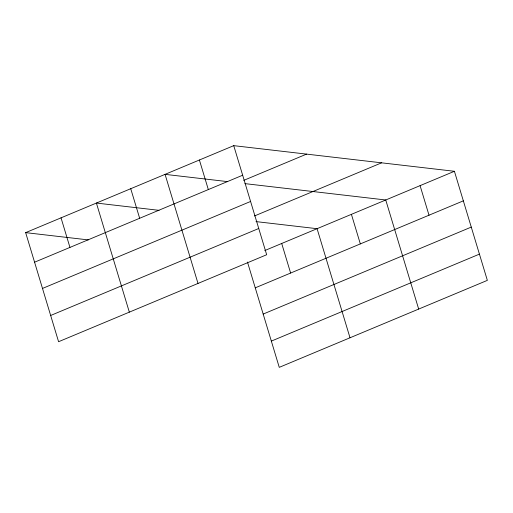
<?xml version="1.0" encoding="UTF-8"?>
<svg xmlns="http://www.w3.org/2000/svg" width="513" height="513" viewBox="0 0 513 513"><rect width="100%" height="100%" fill="white"/><g stroke="black" fill="none" stroke-linecap="round" stroke-linejoin="round"><path stroke-width="0.77" d="M233.736 145.654L266.67 254.737L58.585 341.716L25.65 232.633L233.736 145.654L454.415 171.284L487.35 280.367L279.264 367.346L247.471 262.053M34.576 262.201L242.662 175.222M243.739 180.371L306.562 154.112M42.502 288.441L250.588 201.462M254.48 215.96L381.589 162.826M50.665 315.476L258.751 228.497M264.753 250.562L454.415 171.284M255.256 287.831L463.342 200.852M263.175 314.071L471.267 227.092M271.339 341.107L479.431 254.127M227.714 181.634L165.071 174.356L198.005 283.439M244.925 183.628L385.744 199.987L418.679 309.076M159.043 210.336L96.399 203.058L129.334 312.141M256 221.597L317.079 228.695L350.013 337.778M25.65 232.633L88.294 239.904M420.083 185.635L429.009 215.204M351.411 214.338L360.338 243.906M281.701 243.476L290.627 273.044M199.403 160.005L208.329 189.573M130.732 188.707L139.664 218.275M61.028 217.845L69.954 247.413"/></g></svg>
